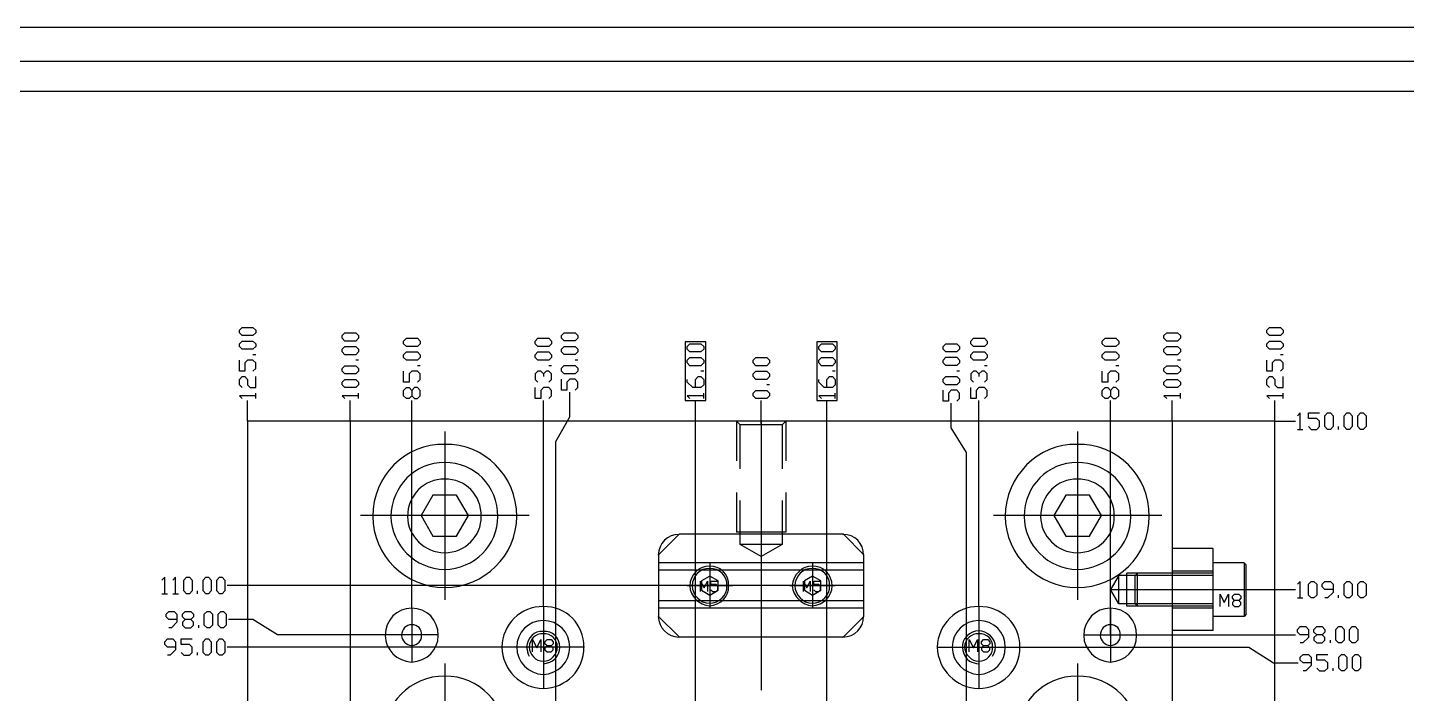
# Model space of a CAD drawing. Header units: inches. Extents: x 0 to 325, y 148 to 354.
# Drawn here: x 125.6 to 207.6, y 314.2 to 353.8 of the extents above; entities that cross this region are included whole.
import ezdxf

# ---------------------------------------------------------------- set-up
doc = ezdxf.new("R2010")
doc.units = ezdxf.units.IN
doc.header["$MEASUREMENT"] = 0

# ---------------------------------------------------------------- blocks, each defined once
blk = doc.blocks.new('AHH1270-500010_3')
at = {"transparency": 33554687}
for points in [[(0.118, 147.946), (324.53, 147.946), (324.53, 353.813), (0.118, 353.813), (0.118, 147.946)], [(19.615, 149.968), (304.507, 149.968), (304.507, 351.791), (19.615, 351.791), (19.615, 149.968)], [(24.781, 350.024), (302.736, 350.024), (302.736, 151.735)]]:
    blk.add_lwpolyline(points, dxfattribs=at)
at = {"color": 1, "transparency": 33554687}
for points in [[(139.165, 335.664), (139.002, 335.501), (138.353, 335.501), (138.19, 335.664), (138.19, 335.826), (138.353, 335.988), (139.002, 335.988), (139.165, 335.826), (139.165, 335.664)], [(145.27, 335.339), (145.108, 335.177), (144.458, 335.177), (144.296, 335.339), (144.296, 335.501), (144.458, 335.664), (145.108, 335.664), (145.27, 335.501), (145.27, 335.339)], [(148.935, 335.014), (148.773, 334.852), (148.118, 334.852), (147.956, 335.014), (147.956, 335.177), (148.118, 335.339), (148.773, 335.339), (148.935, 335.177), (148.935, 335.014)], [(156.753, 335.014), (156.59, 334.852), (155.941, 334.852), (155.774, 335.014), (155.774, 335.177), (155.941, 335.339), (156.59, 335.339), (156.753, 335.177), (156.753, 335.014)], [(158.312, 335.349), (158.15, 335.187), (157.496, 335.187), (157.333, 335.349), (157.333, 335.511), (157.496, 335.674), (158.15, 335.674), (158.312, 335.511), (158.312, 335.349)], [(182.64, 335.014), (182.478, 334.852), (181.829, 334.852), (181.666, 335.014), (181.666, 335.177), (181.829, 335.339), (182.478, 335.339), (182.64, 335.177), (182.64, 335.014)], [(190.463, 335.014), (190.295, 334.852), (189.646, 334.852), (189.484, 335.014), (189.484, 335.177), (189.646, 335.339), (190.295, 335.339), (190.463, 335.177), (190.463, 335.014)], [(194.123, 335.339), (193.961, 335.177), (193.311, 335.177), (193.144, 335.339), (193.144, 335.501), (193.311, 335.664), (193.961, 335.664), (194.123, 335.501), (194.123, 335.339)], [(200.228, 335.664), (200.066, 335.501), (199.417, 335.501), (199.254, 335.664), (199.254, 335.826), (199.417, 335.988), (200.066, 335.988), (200.228, 335.826), (200.228, 335.664)], [(139.165, 334.852), (139.002, 334.69), (138.353, 334.69), (138.19, 334.852), (138.19, 335.014), (138.353, 335.177), (139.002, 335.177), (139.165, 335.014), (139.165, 334.852)], [(145.27, 334.527), (145.108, 334.36), (144.458, 334.36), (144.296, 334.527), (144.296, 334.69), (144.458, 334.852), (145.108, 334.852), (145.27, 334.69), (145.27, 334.527)], [(148.935, 334.198), (148.773, 334.035), (148.118, 334.035), (147.956, 334.198), (147.956, 334.36), (148.118, 334.527), (148.773, 334.527), (148.935, 334.36), (148.935, 334.198)], [(156.753, 334.198), (156.59, 334.035), (155.941, 334.035), (155.774, 334.198), (155.774, 334.36), (155.941, 334.527), (156.59, 334.527), (156.753, 334.36), (156.753, 334.198)], [(158.312, 334.532), (158.15, 334.37), (157.496, 334.37), (157.333, 334.532), (157.333, 334.695), (157.496, 334.857), (158.15, 334.857), (158.312, 334.695), (158.312, 334.532)], [(164.688, 331.634), (165.913, 331.634), (165.913, 335.137), (164.688, 335.137), (164.688, 331.634)], [(165.79, 334.69), (165.628, 334.527), (164.974, 334.527), (164.811, 334.69), (164.811, 334.852), (164.974, 335.014), (165.628, 335.014), (165.79, 334.852), (165.79, 334.69)], [(172.506, 331.634), (173.726, 331.634), (173.726, 335.137), (172.506, 335.137), (172.506, 331.634)], [(173.608, 334.69), (173.445, 334.527), (172.791, 334.527), (172.629, 334.69), (172.629, 334.852), (172.791, 335.014), (173.445, 335.014), (173.608, 334.852), (173.608, 334.69)], [(180.997, 334.695), (180.835, 334.532), (180.18, 334.532), (180.018, 334.695), (180.018, 334.857), (180.18, 335.019), (180.835, 335.019), (180.997, 334.857), (180.997, 334.695)], [(182.64, 334.198), (182.478, 334.035), (181.829, 334.035), (181.666, 334.198), (181.666, 334.36), (181.829, 334.527), (182.478, 334.527), (182.64, 334.36), (182.64, 334.198)], [(190.463, 334.198), (190.295, 334.035), (189.646, 334.035), (189.484, 334.198), (189.484, 334.36), (189.646, 334.527), (190.295, 334.527), (190.463, 334.36), (190.463, 334.198)], [(194.123, 334.527), (193.961, 334.36), (193.311, 334.36), (193.144, 334.527), (193.144, 334.69), (193.311, 334.852), (193.961, 334.852), (194.123, 334.69), (194.123, 334.527)], [(200.228, 334.852), (200.066, 334.69), (199.417, 334.69), (199.254, 334.852), (199.254, 335.014), (199.417, 335.177), (200.066, 335.177), (200.228, 335.014), (200.228, 334.852)], [(139.002, 333.386), (139.165, 333.548), (139.165, 333.873), (139.002, 334.035), (138.678, 334.035), (138.515, 333.873), (138.515, 333.386), (138.19, 333.386), (138.19, 334.035)], [(139.165, 334.36), (139.002, 334.36)], [(145.27, 333.386), (145.108, 333.224), (144.458, 333.224), (144.296, 333.386), (144.296, 333.548), (144.458, 333.711), (145.108, 333.711), (145.27, 333.548), (145.27, 333.386)], [(145.27, 334.035), (145.108, 334.035)], [(148.935, 333.711), (148.773, 333.711)], [(156.753, 333.711), (156.59, 333.711)], [(158.312, 333.391), (158.15, 333.228), (157.496, 333.228), (157.333, 333.391), (157.333, 333.558), (157.496, 333.72), (158.15, 333.72), (158.312, 333.558), (158.312, 333.391)], [(158.312, 334.045), (158.15, 334.045)], [(165.79, 333.873), (165.628, 333.711), (164.974, 333.711), (164.811, 333.873), (164.811, 334.035), (164.974, 334.198), (165.628, 334.198), (165.79, 334.035), (165.79, 333.873)], [(169.696, 333.873), (169.534, 333.711), (168.885, 333.711), (168.722, 333.873), (168.722, 334.035), (168.885, 334.198), (169.534, 334.198), (169.696, 334.035), (169.696, 333.873)], [(173.608, 333.873), (173.445, 333.711), (172.791, 333.711), (172.629, 333.873), (172.629, 334.035), (172.791, 334.198), (173.445, 334.198), (173.608, 334.035), (173.608, 333.873)], [(180.997, 333.878), (180.835, 333.716), (180.18, 333.716), (180.018, 333.878), (180.018, 334.04), (180.18, 334.208), (180.835, 334.208), (180.997, 334.04), (180.997, 333.878)], [(182.64, 333.711), (182.478, 333.711)], [(190.463, 333.711), (190.295, 333.711)], [(194.123, 333.386), (193.961, 333.224), (193.311, 333.224), (193.144, 333.386), (193.144, 333.548), (193.311, 333.711), (193.961, 333.711), (194.123, 333.548), (194.123, 333.386)], [(194.123, 334.035), (193.961, 334.035)], [(200.066, 333.386), (200.228, 333.548), (200.228, 333.873), (200.066, 334.035), (199.741, 334.035), (199.579, 333.873), (199.579, 333.386), (199.254, 333.386), (199.254, 334.035)], [(200.228, 334.36), (200.066, 334.36)], [(138.353, 332.407), (138.19, 332.569), (138.19, 332.899), (138.353, 333.061), (138.515, 333.061), (138.678, 332.899), (138.678, 332.569), (138.84, 332.407), (139.165, 332.407), (139.165, 333.061)], [(145.27, 332.569), (145.108, 332.407), (144.458, 332.407), (144.296, 332.569), (144.296, 332.732), (144.458, 332.899), (145.108, 332.899), (145.27, 332.732), (145.27, 332.569)], [(148.773, 332.732), (148.935, 332.899), (148.935, 333.224), (148.773, 333.386), (148.448, 333.386), (148.286, 333.224), (148.286, 332.732), (147.956, 332.732), (147.956, 333.386)], [(156.266, 333.224), (156.103, 333.386), (155.941, 333.386), (155.774, 333.224), (155.774, 332.899), (155.941, 332.732)], [(156.59, 332.732), (156.753, 332.899), (156.753, 333.224), (156.59, 333.386), (156.428, 333.386), (156.266, 333.224), (156.266, 333.061)], [(158.15, 332.254), (158.312, 332.417), (158.312, 332.741), (158.15, 332.904), (157.825, 332.904), (157.663, 332.741), (157.663, 332.254), (157.333, 332.254), (157.333, 332.904)], [(165.303, 332.407), (165.303, 332.899), (165.465, 333.061), (165.628, 333.061), (165.79, 332.899), (165.79, 332.569), (165.628, 332.407), (165.141, 332.407), (164.811, 332.732), (164.811, 332.899)], [(165.79, 333.386), (165.628, 333.386)], [(169.696, 333.061), (169.534, 332.899), (168.885, 332.899), (168.722, 333.061), (168.722, 333.224), (168.885, 333.386), (169.534, 333.386), (169.696, 333.224), (169.696, 333.061)], [(173.116, 332.407), (173.116, 332.899), (173.278, 333.061), (173.445, 333.061), (173.608, 332.899), (173.608, 332.569), (173.445, 332.407), (172.953, 332.407), (172.629, 332.732), (172.629, 332.899)], [(173.608, 333.386), (173.445, 333.386)], [(180.997, 332.741), (180.835, 332.579), (180.18, 332.579), (180.018, 332.741), (180.018, 332.904), (180.18, 333.066), (180.835, 333.066), (180.997, 332.904), (180.997, 332.741)], [(180.997, 333.391), (180.835, 333.391)], [(182.153, 333.224), (181.991, 333.386), (181.829, 333.386), (181.666, 333.224), (181.666, 332.899), (181.829, 332.732)], [(182.478, 332.732), (182.64, 332.899), (182.64, 333.224), (182.478, 333.386), (182.316, 333.386), (182.153, 333.224), (182.153, 333.061)], [(190.295, 332.732), (190.463, 332.899), (190.463, 333.224), (190.295, 333.386), (189.971, 333.386), (189.808, 333.224), (189.808, 332.732), (189.484, 332.732), (189.484, 333.386)], [(194.123, 332.569), (193.961, 332.407), (193.311, 332.407), (193.144, 332.569), (193.144, 332.732), (193.311, 332.899), (193.961, 332.899), (194.123, 332.732), (194.123, 332.569)], [(199.417, 332.407), (199.254, 332.569), (199.254, 332.899), (199.417, 333.061), (199.579, 333.061), (199.741, 332.899), (199.741, 332.569), (199.904, 332.407), (200.228, 332.407), (200.228, 333.061)], [(139.165, 331.757), (139.165, 332.082)], [(145.27, 331.757), (145.27, 332.082)], [(148.935, 331.92), (148.935, 332.245), (148.773, 332.407), (148.61, 332.407), (148.448, 332.245), (148.448, 331.92), (148.286, 331.757), (148.118, 331.757), (147.956, 331.92), (147.956, 332.245), (148.118, 332.407), (148.286, 332.407), (148.448, 332.245)], [(156.59, 331.757), (156.753, 331.92), (156.753, 332.245), (156.59, 332.407), (156.266, 332.407), (156.103, 332.245), (156.103, 331.757), (155.774, 331.757), (155.774, 332.407)], [(156.999, 310.873), (156.999, 329.199), (157.825, 330.665), (157.825, 332.131)], [(165.79, 331.757), (165.79, 332.082)], [(169.696, 331.92), (169.534, 331.757), (168.885, 331.757), (168.722, 331.92), (168.722, 332.082), (168.885, 332.245), (169.534, 332.245), (169.696, 332.082), (169.696, 331.92)], [(169.696, 332.569), (169.534, 332.569)], [(173.608, 331.757), (173.608, 332.082)], [(180.835, 331.6), (180.997, 331.762), (180.997, 332.087), (180.835, 332.249), (180.505, 332.249), (180.343, 332.087), (180.343, 331.6), (180.018, 331.6), (180.018, 332.249)], [(182.478, 331.757), (182.64, 331.92), (182.64, 332.245), (182.478, 332.407), (182.153, 332.407), (181.991, 332.245), (181.991, 331.757), (181.666, 331.757), (181.666, 332.407)], [(190.463, 331.92), (190.463, 332.245), (190.295, 332.407), (190.133, 332.407), (189.971, 332.245), (189.971, 331.92), (189.808, 331.757), (189.646, 331.757), (189.484, 331.92), (189.484, 332.245), (189.646, 332.407), (189.808, 332.407), (189.971, 332.245)], [(194.123, 331.757), (194.123, 332.082)], [(200.228, 331.757), (200.228, 332.082)], [(139.165, 331.92), (138.19, 331.92), (138.353, 331.757)], [(138.678, 330.414), (138.678, 331.634)], [(145.27, 331.92), (144.296, 331.92), (144.458, 331.757)], [(144.783, 330.414), (144.783, 331.634)], [(148.448, 331.92), (148.61, 331.757), (148.773, 331.757), (148.935, 331.92)], [(148.448, 319.301), (148.448, 331.634)], [(156.266, 319.424), (156.266, 331.634)], [(165.79, 331.92), (164.811, 331.92), (164.974, 331.757)], [(165.303, 305.019), (165.303, 331.634)], [(169.209, 330.193), (169.209, 331.634)], [(173.608, 331.92), (172.629, 331.92), (172.791, 331.757)], [(173.116, 304.822), (173.116, 331.634)], [(181.42, 310.873), (181.42, 328.545), (180.505, 330.011), (180.505, 331.477)], [(182.153, 319.424), (182.153, 331.634)], [(189.971, 331.92), (190.133, 331.757), (190.295, 331.757), (190.463, 331.92)], [(189.971, 317.712), (189.971, 331.634)], [(194.123, 331.92), (193.144, 331.92), (193.311, 331.757)], [(193.636, 330.414), (193.636, 331.634)], [(200.228, 331.92), (199.254, 331.92), (199.417, 331.757)], [(199.741, 330.414), (199.741, 331.634)], [(169.209, 330.414), (169.209, 314.425)], [(199.741, 330.414), (200.961, 330.414)], [(201.247, 329.922), (201.247, 330.901), (201.084, 330.739)], [(201.734, 330.09), (201.901, 329.922), (202.226, 329.922), (202.388, 330.09), (202.388, 330.414), (202.226, 330.577), (201.734, 330.577), (201.734, 330.901), (202.388, 330.901)], [(202.875, 329.922), (202.713, 330.09), (202.713, 330.739), (202.875, 330.901), (203.038, 330.901), (203.2, 330.739), (203.2, 330.09), (203.038, 329.922), (202.875, 329.922)], [(204.017, 329.922), (203.854, 330.09), (203.854, 330.739), (204.017, 330.901), (204.179, 330.901), (204.341, 330.739), (204.341, 330.09), (204.179, 329.922), (204.017, 329.922)], [(204.828, 329.922), (204.666, 330.09), (204.666, 330.739), (204.828, 330.901), (204.991, 330.901), (205.158, 330.739), (205.158, 330.09), (204.991, 329.922), (204.828, 329.922)], [(201.084, 329.922), (201.409, 329.922)], [(203.529, 329.922), (203.529, 330.09)], [(133.753, 320.157), (133.753, 321.131), (133.591, 320.969)], [(134.402, 320.157), (134.402, 321.131), (134.24, 320.969)], [(135.052, 320.157), (134.889, 320.319), (134.889, 320.969), (135.052, 321.131), (135.219, 321.131), (135.381, 320.969), (135.381, 320.319), (135.219, 320.157), (135.052, 320.157)], [(136.193, 320.157), (136.031, 320.319), (136.031, 320.969), (136.193, 321.131), (136.355, 321.131), (136.518, 320.969), (136.518, 320.319), (136.355, 320.157), (136.193, 320.157)], [(137.01, 320.157), (136.847, 320.319), (136.847, 320.969), (137.01, 321.131), (137.172, 321.131), (137.334, 320.969), (137.334, 320.319), (137.172, 320.157), (137.01, 320.157)], [(163.104, 320.644), (137.457, 320.644)], [(201.247, 319.911), (201.247, 320.885), (201.084, 320.723)], [(201.901, 319.911), (201.734, 320.073), (201.734, 320.723), (201.901, 320.885), (202.063, 320.885), (202.226, 320.723), (202.226, 320.073), (202.063, 319.911), (201.901, 319.911)], [(203.2, 320.398), (202.713, 320.398), (202.55, 320.56), (202.55, 320.723), (202.713, 320.885), (203.038, 320.885), (203.2, 320.723), (203.2, 320.235), (202.875, 319.911), (202.713, 319.911)], [(204.017, 319.911), (203.854, 320.073), (203.854, 320.723), (204.017, 320.885), (204.179, 320.885), (204.341, 320.723), (204.341, 320.073), (204.179, 319.911), (204.017, 319.911)], [(204.828, 319.911), (204.666, 320.073), (204.666, 320.723), (204.828, 320.885), (204.991, 320.885), (205.158, 320.723), (205.158, 320.073), (204.991, 319.911), (204.828, 319.911)], [(133.591, 320.157), (133.915, 320.157)], [(134.24, 320.157), (134.565, 320.157)], [(135.706, 320.157), (135.706, 320.319)], [(196.076, 320.398), (200.961, 320.398)], [(201.084, 319.911), (201.409, 319.911)], [(203.529, 319.911), (203.529, 320.073)], [(134.481, 318.617), (133.994, 318.617), (133.832, 318.779), (133.832, 318.942), (133.994, 319.104), (134.319, 319.104), (134.481, 318.942), (134.481, 318.455), (134.156, 318.125), (133.994, 318.125)], [(134.973, 318.125), (135.298, 318.125), (135.46, 318.292), (135.46, 318.455), (135.298, 318.617), (134.973, 318.617), (134.811, 318.779), (134.811, 318.942), (134.973, 319.104), (135.298, 319.104), (135.46, 318.942), (135.46, 318.779), (135.298, 318.617)], [(136.272, 318.125), (136.109, 318.292), (136.109, 318.942), (136.272, 319.104), (136.434, 319.104), (136.601, 318.942), (136.601, 318.292), (136.434, 318.125), (136.272, 318.125)], [(137.088, 318.125), (136.926, 318.292), (136.926, 318.942), (137.088, 319.104), (137.251, 319.104), (137.413, 318.942), (137.413, 318.292), (137.251, 318.125), (137.088, 318.125)], [(134.973, 318.617), (134.811, 318.455), (134.811, 318.292), (134.973, 318.125)], [(135.785, 318.125), (135.785, 318.292)], [(146.859, 317.712), (140.468, 317.712), (139.002, 318.617), (137.536, 318.617)], [(201.734, 317.712), (201.247, 317.712), (201.084, 317.874), (201.084, 318.036), (201.247, 318.204), (201.571, 318.204), (201.734, 318.036), (201.734, 317.549), (201.409, 317.225), (201.247, 317.225)], [(202.226, 317.225), (202.55, 317.225), (202.713, 317.387), (202.713, 317.549), (202.55, 317.712), (202.226, 317.712), (202.063, 317.874), (202.063, 318.036), (202.226, 318.204), (202.55, 318.204), (202.713, 318.036), (202.713, 317.874), (202.55, 317.712)], [(203.529, 317.225), (203.362, 317.387), (203.362, 318.036), (203.529, 318.204), (203.692, 318.204), (203.854, 318.036), (203.854, 317.387), (203.692, 317.225), (203.529, 317.225)], [(204.341, 317.225), (204.179, 317.387), (204.179, 318.036), (204.341, 318.204), (204.504, 318.204), (204.666, 318.036), (204.666, 317.387), (204.504, 317.225), (204.341, 317.225)], [(134.402, 316.979), (133.915, 316.979), (133.753, 317.141), (133.753, 317.303), (133.915, 317.466), (134.24, 317.466), (134.402, 317.303), (134.402, 316.816), (134.078, 316.492), (133.915, 316.492)], [(134.727, 316.654), (134.889, 316.492), (135.219, 316.492), (135.381, 316.654), (135.381, 316.979), (135.219, 317.141), (134.727, 317.141), (134.727, 317.466), (135.381, 317.466)], [(136.193, 316.492), (136.031, 316.654), (136.031, 317.303), (136.193, 317.466), (136.355, 317.466), (136.518, 317.303), (136.518, 316.654), (136.355, 316.492), (136.193, 316.492)], [(137.01, 316.492), (136.847, 316.654), (136.847, 317.303), (137.01, 317.466), (137.172, 317.466), (137.334, 317.303), (137.334, 316.654), (137.172, 316.492), (137.01, 316.492)], [(191.56, 317.712), (200.961, 317.712)], [(202.226, 317.712), (202.063, 317.549), (202.063, 317.387), (202.226, 317.225)], [(203.038, 317.225), (203.038, 317.387)], [(135.706, 316.492), (135.706, 316.654)], [(153.82, 316.979), (137.457, 316.979)], [(184.598, 316.979), (198.201, 316.979), (199.663, 316.049), (201.129, 316.049)], [(201.906, 316.049), (201.414, 316.049), (201.252, 316.211), (201.252, 316.378), (201.414, 316.541), (201.739, 316.541), (201.906, 316.378), (201.906, 315.886), (201.576, 315.562), (201.414, 315.562)], [(202.231, 315.724), (202.393, 315.562), (202.718, 315.562), (202.88, 315.724), (202.88, 316.049), (202.718, 316.211), (202.231, 316.211), (202.231, 316.541), (202.88, 316.541)], [(203.697, 315.562), (203.534, 315.724), (203.534, 316.378), (203.697, 316.541), (203.859, 316.541), (204.021, 316.378), (204.021, 315.724), (203.859, 315.562), (203.697, 315.562)], [(204.509, 315.562), (204.346, 315.724), (204.346, 316.378), (204.509, 316.541), (204.671, 316.541), (204.833, 316.378), (204.833, 315.724), (204.671, 315.562), (204.509, 315.562)], [(203.205, 315.562), (203.205, 315.724)]]:
    blk.add_lwpolyline(points, dxfattribs=at)
at = {"color": 4, "transparency": 33554687}
for points in [[(138.678, 257.135), (199.741, 257.135), (199.741, 330.414), (138.678, 330.414), (138.678, 257.135)], [(144.783, 330.414), (144.783, 257.135)], [(170.675, 330.414), (170.454, 330.193), (167.965, 330.193), (167.743, 330.414)], [(167.743, 330.414), (167.743, 328.053)], [(170.675, 330.414), (170.675, 328.053)], [(193.636, 330.414), (193.636, 257.135)], [(167.965, 327.576), (167.965, 330.193)], [(170.454, 330.193), (170.454, 327.576)], [(149.698, 326.016), (148.989, 324.796), (149.698, 323.576), (151.105, 323.576), (151.813, 324.796), (151.105, 326.016), (149.698, 326.016)], [(167.743, 326.179), (167.743, 323.817)], [(170.454, 325.701), (170.454, 323.084), (167.965, 323.084), (167.965, 325.701)], [(170.675, 326.179), (170.675, 323.817)], [(187.314, 326.016), (186.606, 324.796), (187.314, 323.576), (188.721, 323.576), (189.43, 324.796), (188.721, 326.016), (187.314, 326.016)], [(170.675, 323.817), (167.743, 323.817)], [(175.315, 322.474), (174.095, 323.694), (164.324, 323.694), (163.104, 322.474), (163.104, 318.809), (164.324, 317.589), (174.095, 317.589), (175.315, 318.809), (175.315, 322.474)], [(170.454, 323.084), (169.209, 322.366), (167.965, 323.084)], [(196.076, 322.843), (193.636, 322.843)], [(196.076, 317.958), (196.076, 322.843)], [(175.315, 321.987), (163.104, 321.987)], [(175.315, 321.554), (163.104, 321.554)], [(175.315, 320.644), (163.104, 320.644)], [(175.315, 319.729), (163.104, 319.729)], [(148.448, 319.301), (148.448, 316.123)], [(156.266, 319.424), (156.266, 314.538)], [(175.315, 319.301), (163.104, 319.301)], [(182.153, 319.424), (182.153, 314.538)], [(189.971, 319.301), (189.971, 316.123)], [(150.032, 317.712), (146.859, 317.712)], [(155.621, 316.693), (155.621, 317.426), (155.867, 316.934), (156.108, 317.426), (156.108, 316.693)], [(156.477, 316.693), (156.723, 316.693), (156.841, 316.811), (156.841, 316.934), (156.723, 317.057), (156.477, 317.057), (156.354, 317.18), (156.354, 317.303), (156.477, 317.426), (156.723, 317.426), (156.841, 317.303), (156.841, 317.18), (156.723, 317.057)], [(181.573, 316.693), (181.573, 317.426), (181.819, 316.934), (182.065, 317.426), (182.065, 316.693)], [(182.429, 316.693), (182.675, 316.693), (182.798, 316.811), (182.798, 316.934), (182.675, 317.057), (182.429, 317.057), (182.306, 317.18), (182.306, 317.303), (182.429, 317.426), (182.675, 317.426), (182.798, 317.303), (182.798, 317.18), (182.675, 317.057)], [(188.387, 317.712), (191.56, 317.712)], [(196.076, 317.958), (193.636, 317.958)], [(158.706, 316.979), (153.82, 316.979)], [(156.477, 317.057), (156.354, 316.934), (156.354, 316.811), (156.477, 316.693)], [(179.713, 316.979), (184.598, 316.979)], [(182.429, 317.057), (182.306, 316.934), (182.306, 316.811), (182.429, 316.693)]]:
    blk.add_lwpolyline(points, dxfattribs=at)
at = {"color": 6, "transparency": 33554687}
for points in [[(150.401, 329.804), (150.401, 319.788)], [(188.018, 329.804), (188.018, 319.788)], [(155.41, 324.796), (145.393, 324.796)], [(193.026, 324.796), (183.009, 324.796)], [(166.154, 321.987), (166.154, 319.301)], [(172.265, 321.987), (172.265, 319.301)], [(190.95, 319.424), (190.95, 321.377)], [(196.076, 321.377), (190.95, 321.377)], [(191.437, 321.229), (191.584, 321.377)], [(191.584, 319.424), (191.584, 321.377)], [(196.076, 321.5), (193.636, 321.5)], [(197.911, 321.987), (196.076, 321.987)], [(198.029, 318.932), (198.029, 321.864), (197.911, 321.987)], [(197.911, 321.987), (197.911, 318.809)], [(198.029, 319.424), (198.029, 321.377)], [(164.811, 320.644), (167.497, 320.644)], [(165.608, 320.295), (165.608, 320.905), (165.815, 320.496), (166.016, 320.905), (166.016, 320.295)], [(166.218, 320.393), (166.322, 320.295), (166.523, 320.295), (166.627, 320.393), (166.627, 320.6), (166.523, 320.698), (166.218, 320.698), (166.218, 320.905), (166.627, 320.905), (166.646, 320.924), (166.154, 321.205), (165.667, 320.924), (165.667, 320.358), (166.154, 320.078), (166.646, 320.358), (166.646, 320.924)], [(170.917, 320.644), (173.608, 320.644)], [(171.714, 320.295), (171.714, 320.905), (171.92, 320.496), (172.122, 320.905), (172.122, 320.295)], [(172.752, 320.924), (172.265, 321.205), (171.773, 320.924), (171.773, 320.358), (172.265, 320.078), (172.752, 320.358), (172.752, 320.924)], [(172.329, 320.393), (172.427, 320.295), (172.634, 320.295), (172.732, 320.393), (172.732, 320.6), (172.634, 320.698), (172.329, 320.698), (172.329, 320.905), (172.732, 320.905)], [(190.458, 321.239), (189.971, 320.398)], [(190.458, 319.557), (190.458, 321.239)], [(196.076, 321.239), (190.458, 321.239)], [(191.584, 319.424), (191.437, 319.566), (191.437, 321.229)], [(190.458, 319.557), (189.971, 320.398)], [(189.971, 320.398), (196.076, 320.398)], [(196.494, 319.389), (196.494, 320.122), (196.735, 319.635), (196.981, 320.122), (196.981, 319.389)], [(197.345, 319.389), (197.591, 319.389), (197.714, 319.512), (197.714, 319.635), (197.591, 319.758), (197.345, 319.758), (197.222, 319.881), (197.222, 320.004), (197.345, 320.122), (197.591, 320.122), (197.714, 320.004), (197.714, 319.881), (197.591, 319.758)], [(197.345, 319.758), (197.222, 319.635), (197.222, 319.512), (197.345, 319.389)], [(196.076, 319.557), (190.458, 319.557)], [(196.076, 319.424), (190.95, 319.424)], [(196.076, 319.301), (193.636, 319.301)], [(198.029, 318.932), (197.911, 318.809)], [(197.911, 318.809), (196.076, 318.809)], [(150.401, 316.005), (150.401, 307.208)], [(188.018, 316.005), (188.018, 307.208)]]:
    blk.add_lwpolyline(points, dxfattribs=at)
at = {"color": 4, "transparency": 33554687}
for points in [[(154.677, 324.752), (154.678, 322.437), (152.764, 320.523), (150.396, 320.521), (148.043, 320.523), (146.129, 322.437), (146.116, 324.752), (146.129, 327.159), (148.043, 329.072), (150.396, 329.032), (152.764, 329.072), (154.678, 327.159), (154.677, 324.752)], [(192.263, 324.752), (192.294, 322.437), (190.38, 320.523), (187.983, 320.521), (185.659, 320.523), (183.745, 322.437), (183.703, 324.752), (183.745, 327.159), (185.659, 329.072), (187.983, 329.032), (190.38, 329.072), (192.294, 327.159), (192.263, 324.752)], [(153.545, 324.752), (153.579, 323.044), (152.157, 321.622), (150.396, 321.603), (148.65, 321.622), (147.228, 323.044), (147.199, 324.752), (147.228, 326.551), (148.65, 327.973), (150.396, 327.95), (152.157, 327.973), (153.579, 326.551), (153.545, 324.752)], [(191.181, 324.752), (191.195, 323.044), (189.773, 321.622), (187.983, 321.603), (186.266, 321.622), (184.844, 323.044), (184.834, 324.752), (184.844, 326.551), (186.266, 327.973), (187.983, 327.95), (189.773, 327.973), (191.195, 326.551), (191.181, 324.752)], [(152.561, 324.752), (152.602, 323.584), (151.618, 322.599), (150.396, 322.587), (149.19, 322.599), (148.205, 323.584), (148.182, 324.752), (148.205, 326.012), (149.19, 326.996), (150.396, 326.966), (151.618, 326.996), (152.602, 326.012), (152.561, 324.752)], [(190.197, 324.752), (190.218, 323.584), (189.233, 322.599), (187.983, 322.587), (186.805, 322.599), (185.821, 323.584), (185.818, 324.752), (185.821, 326.012), (186.805, 326.996), (187.983, 326.966), (189.233, 326.996), (190.218, 326.012), (190.197, 324.752)], [(150.003, 317.667), (150.036, 316.838), (149.326, 316.127), (148.428, 316.093), (147.572, 316.127), (146.861, 316.838), (146.854, 317.667), (146.861, 318.592), (147.572, 319.303), (148.428, 319.291), (149.326, 319.303), (150.036, 318.592), (150.003, 317.667)], [(158.661, 316.979), (158.709, 315.633), (157.616, 314.539), (156.251, 314.519), (154.918, 314.539), (153.824, 315.633), (153.791, 316.979), (153.824, 318.331), (154.918, 319.424), (156.251, 319.389), (157.616, 319.424), (158.709, 318.331), (158.661, 316.979)], [(184.589, 316.979), (184.599, 315.633), (183.505, 314.539), (182.129, 314.519), (180.807, 314.539), (179.714, 315.633), (179.669, 316.979), (179.714, 318.331), (180.807, 319.424), (182.129, 319.389), (183.505, 319.424), (184.599, 318.331), (184.589, 316.979)], [(191.525, 317.667), (191.562, 316.838), (190.851, 316.127), (189.951, 316.093), (189.097, 316.127), (188.387, 316.838), (188.377, 317.667), (188.387, 318.592), (189.097, 319.303), (189.951, 319.291), (190.851, 319.303), (191.562, 318.592), (191.525, 317.667)], [(149.019, 317.667), (149.059, 317.378), (148.786, 317.104), (148.428, 317.077), (148.111, 317.104), (147.838, 317.378), (147.838, 317.667), (147.838, 318.052), (148.111, 318.326), (148.428, 318.307), (148.786, 318.326), (149.059, 318.052), (149.019, 317.667)], [(157.825, 316.979), (157.854, 316.105), (157.143, 315.394), (156.251, 315.355), (155.39, 315.394), (154.679, 316.105), (154.677, 316.979), (154.679, 317.858), (155.39, 318.569), (156.251, 318.553), (157.143, 318.569), (157.854, 317.858), (157.825, 316.979)], [(183.703, 316.979), (183.744, 316.105), (183.033, 315.394), (182.129, 315.355), (181.28, 315.394), (180.569, 316.105), (180.554, 316.979), (180.569, 317.858), (181.28, 318.569), (182.129, 318.553), (183.033, 318.569), (183.744, 317.858), (183.703, 316.979)], [(190.541, 317.667), (190.585, 317.378), (190.312, 317.104), (189.951, 317.077), (189.637, 317.104), (189.364, 317.378), (189.361, 317.667), (189.364, 318.052), (189.637, 318.326), (189.951, 318.307), (190.312, 318.326), (190.585, 318.052), (190.541, 317.667)], [(156.251, 315.995), (156.806, 316.005), (157.244, 316.442), (157.235, 316.979), (157.244, 317.521), (156.806, 317.959), (156.251, 317.913), (155.727, 317.959), (155.29, 317.521), (155.267, 316.979), (155.29, 316.793), (155.344, 316.608), (155.414, 316.437)], [(157.087, 316.979), (157.097, 316.523), (156.725, 316.151), (156.251, 316.142), (155.808, 316.151), (155.436, 316.523), (155.414, 316.979), (155.436, 317.44), (155.808, 317.812), (156.251, 317.766), (156.725, 317.812), (157.097, 317.44), (157.087, 316.979)], [(182.965, 316.437), (183.27, 316.902), (183.141, 317.507), (182.67, 317.766), (182.236, 318.095), (181.631, 317.966), (181.292, 317.471), (181.043, 317.061), (181.172, 316.456), (181.587, 316.142), (181.783, 316.059), (181.968, 316.005), (182.129, 315.995)], [(182.965, 316.979), (182.987, 316.523), (182.615, 316.151), (182.129, 316.142), (181.698, 316.151), (181.326, 316.523), (181.292, 316.979), (181.326, 317.44), (181.698, 317.812), (182.129, 317.766), (182.615, 317.812), (182.987, 317.44), (182.965, 316.979)], [(154.037, 311.567), (154.068, 309.584), (152.427, 307.944), (150.396, 307.926), (148.38, 307.944), (146.74, 309.584), (146.707, 311.567), (146.74, 313.631), (148.38, 315.272), (150.396, 315.257), (152.427, 315.272), (154.068, 313.631), (154.037, 311.567)], [(191.673, 311.567), (191.683, 309.584), (190.043, 307.944), (187.983, 307.926), (185.996, 307.944), (184.355, 309.584), (184.343, 311.567), (184.355, 313.631), (185.996, 315.272), (187.983, 315.257), (190.043, 315.272), (191.683, 313.631), (191.673, 311.567)]]:
    blk.add_open_spline(points, degree=3, knots=[0, 0, 0, 0, 1, 1, 1, 2, 2, 2, 3, 3, 3, 4, 4, 4, 4], dxfattribs=at)
for points in [[(164.319, 323.669), (163.652, 323.699), (163.105, 323.152), (163.089, 322.44)], [(175.29, 322.44), (175.318, 323.152), (174.771, 323.699), (174.06, 323.669)], [(163.089, 318.799), (163.105, 318.139), (163.652, 317.592), (164.319, 317.569)], [(174.06, 317.569), (174.771, 317.592), (175.318, 318.139), (175.29, 318.799)]]:
    blk.add_open_spline(points, degree=3, dxfattribs=at)
at = {"color": 6, "transparency": 33554687}
for points in [[(167.271, 320.619), (167.319, 320.005), (166.799, 319.485), (166.139, 319.438), (165.518, 319.485), (164.998, 320.005), (164.959, 320.619), (164.998, 321.286), (165.518, 321.806), (166.139, 321.8), (166.799, 321.806), (167.319, 321.286), (167.271, 320.619)], [(167.173, 320.619), (167.196, 320.072), (166.732, 319.607), (166.139, 319.586), (165.585, 319.607), (165.12, 320.072), (165.106, 320.619), (165.12, 321.219), (165.585, 321.683), (166.139, 321.652), (166.732, 321.683), (167.196, 321.219), (167.173, 320.619)], [(173.421, 320.619), (173.425, 320.005), (172.906, 319.485), (172.24, 319.438), (171.624, 319.485), (171.105, 320.005), (171.059, 320.619), (171.105, 321.286), (171.624, 321.806), (172.24, 321.8), (172.906, 321.806), (173.425, 321.286), (173.421, 320.619)], [(173.273, 320.619), (173.303, 320.072), (172.838, 319.607), (172.24, 319.586), (171.691, 319.607), (171.227, 320.072), (171.207, 320.619), (171.227, 321.219), (171.691, 321.683), (172.24, 321.652), (172.838, 321.683), (173.303, 321.219), (173.273, 320.619)]]:
    blk.add_open_spline(points, degree=3, knots=[0, 0, 0, 0, 1, 1, 1, 2, 2, 2, 3, 3, 3, 4, 4, 4, 4], dxfattribs=at)

msp = doc.modelspace()

# ---------------------------------------------------------------- block references
msp.add_blockref('AHH1270-500010_3', (0, 0))

doc.saveas('drawing.dxf')
